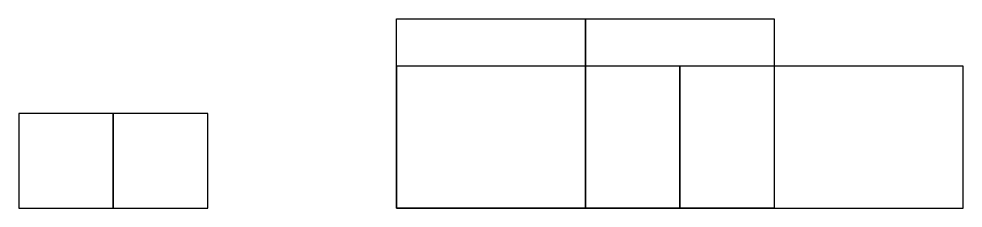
# Model space of a CAD drawing. Extents: x 0 to 100, y 0 to 20.
import ezdxf

# ---------------------------------------------------------------- set-up
doc = ezdxf.new("R2010")
doc.units = 0
doc.layers.add('VIPRS_G13', color=7, linetype='Continuous')

# ---------------------------------------------------------------- blocks, each defined once
blk = doc.blocks.new('VIPRS_G13_PFACE_BLK')
mesh = blk.add_polyface()
corners = [(0, 0), (10, 0), (0, 10), (10, 10, 6), (20, 0, 6), (20, 10)]
mesh.append_faces([[corners[k] for k in face] for face in [(0, 1, 3, 2), (1, 4, 5, 3)]])

msp = doc.modelspace()

# ---------------------------------------------------------------- block references
at = {"layer": 'VIPRS_G13'}
for p, xscale, yscale in [((80, 0), -2, 2), ((40, 0), 3, 1.5)]:
    msp.add_blockref('VIPRS_G13_PFACE_BLK', p, dxfattribs=dict(at, xscale=xscale, yscale=yscale))

# ---------------------------------------------------------------- meshes
mesh = msp.add_polyface(dxfattribs=at)
corners = [(0, 0), (10, 0), (0, 10), (10, 10, 6), (20, 0, 6), (20, 10)]
mesh.append_faces([[corners[k] for k in face] for face in [(0, 1, 3, 2), (1, 4, 5, 3)]])
mesh = msp.add_polyface(dxfattribs=at)
corners = [(0, 0), (10, 0), (0, 10), (10, 10, 6), (20, 0, 6), (20, 10)]
mesh.append_faces([[corners[k] for k in face] for face in [(0, 1, 3, 2), (1, 4, 5, 3)]])

doc.saveas('drawing.dxf')
